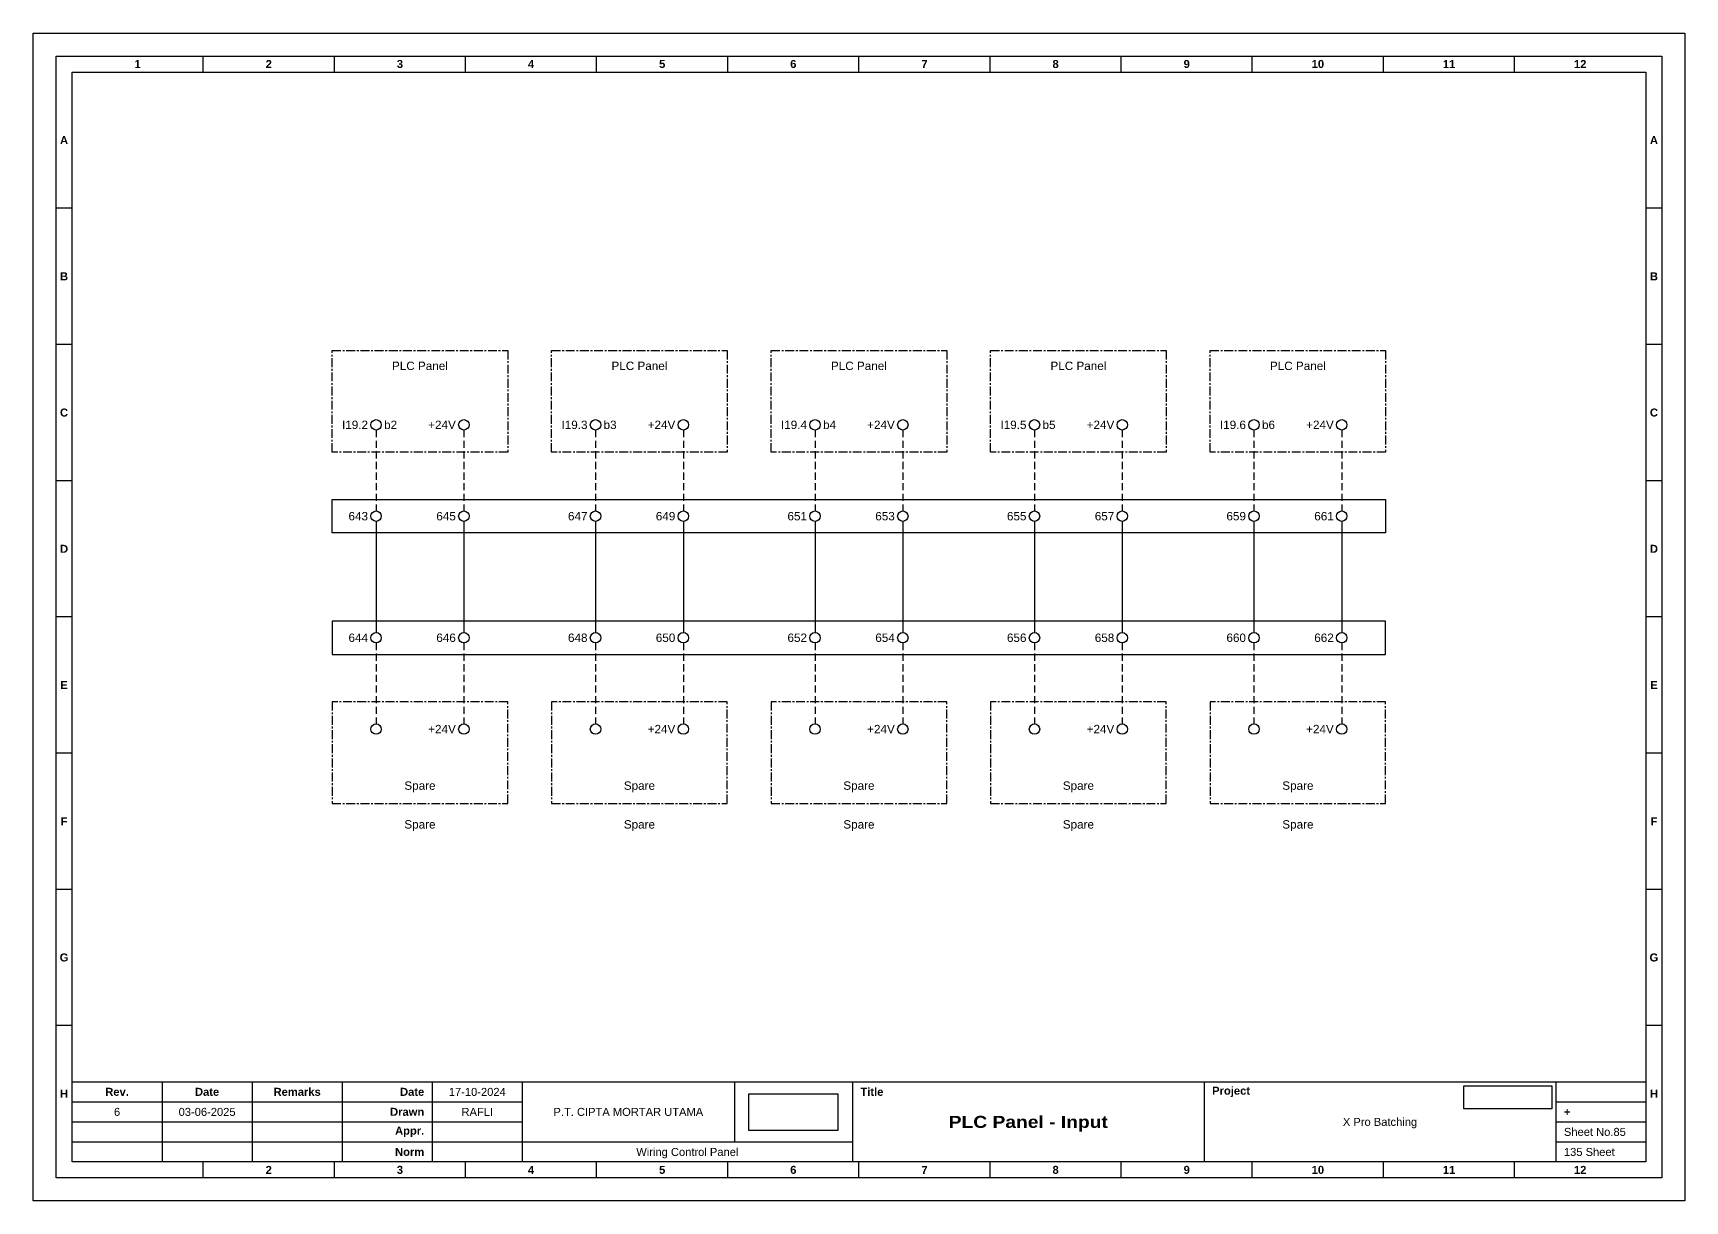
# Model space of a CAD drawing. Header units: millimetres. Extents: x 2277 to 9242, y 1004 to 1739.
# Drawn here: x 8595.2 to 8891.3, y 1266.6 to 1475.9 of the extents above; entities that cross this region are included whole.
import ezdxf
from ezdxf.enums import TextEntityAlignment as Align

# ---------------------------------------------------------------- set-up
doc = ezdxf.new("R2010")
doc.units = ezdxf.units.MM
doc.linetypes.add('CENTER', pattern=[50.8, 31.75, -6.35, 6.35, -6.35])
doc.linetypes.add('HIDDEN', pattern=[9.525, 6.35, -3.175])
doc.styles.add('Bold', font='ariblk.ttf', dxfattribs={"height": 25.4})
doc.styles.get("Standard").update_dxf_attribs({"font": 'arial.ttf'})
picture_1 = doc.add_image_def('image1.png', size_in_pixel=(2048, 847))
picture_2 = doc.add_image_def('image2.png', size_in_pixel=(2092, 542))

# ---------------------------------------------------------------- blocks, each defined once
blk = doc.blocks.new('KOP MU PROJECT')
at = {"color": 6, "ltscale": 50}
for p, q in [((27.74, 184.05), (27.74, 186.66)), ((49.13, 184.05), (49.13, 186.66)), ((70.51, 184.05), (70.51, 186.66)), ((91.89, 184.05), (91.89, 186.66)), ((113.27, 184.05), (113.27, 186.66)), ((134.66, 184.05), (134.66, 186.66)), ((156.04, 184.05), (156.04, 186.66)), ((177.42, 184.05), (177.42, 186.66)), ((198.8, 184.05), (198.8, 186.66)), ((220.19, 184.05), (220.19, 186.66)), ((241.57, 184.05), (241.57, 186.66)), ((6.36, 161.84), (3.75, 161.84)), ((265.59, 161.84), (262.98, 161.84)), ((6.36, 139.63), (3.75, 139.63)), ((265.59, 139.63), (262.98, 139.63)), ((6.36, 117.42), (3.75, 117.42)), ((265.59, 117.42), (262.98, 117.42)), ((6.36, 95.22), (3.75, 95.22)), ((265.59, 95.22), (262.98, 95.22)), ((6.36, 73.01), (3.75, 73.01)), ((265.59, 73.01), (262.98, 73.01)), ((6.36, 50.8), (3.75, 50.8)), ((265.59, 50.8), (262.98, 50.8)), ((6.36, 28.59), (3.75, 28.59)), ((265.59, 28.59), (262.98, 28.59)), ((27.74, 3.75), (27.74, 6.36)), ((49.13, 3.75), (49.13, 6.36)), ((70.51, 3.75), (70.51, 6.36)), ((91.89, 3.75), (91.89, 6.36)), ((113.27, 3.75), (113.27, 6.36)), ((134.66, 3.75), (134.66, 6.36)), ((156.04, 3.75), (156.04, 6.36)), ((177.42, 3.75), (177.42, 6.36)), ((198.8, 3.75), (198.8, 6.36)), ((220.19, 3.75), (220.19, 6.36)), ((241.57, 3.75), (241.57, 6.36))]:
    blk.add_line(p, q, dxfattribs=at)
at = {"ltscale": 50}
for p, q in [((6.36, 19.41), (262.98, 19.41)), ((21.04, 19.41), (21.04, 6.36)), ((35.72, 19.41), (35.72, 6.36)), ((50.41, 19.41), (50.41, 6.36)), ((65.09, 19.41), (65.09, 6.36)), ((79.77, 19.41), (79.77, 6.36)), ((114.35, 19.41), (114.35, 9.62)), ((133.6, 19.41), (133.6, 6.36)), ((190.95, 19.41), (190.95, 6.36)), ((248.3, 19.41), (248.3, 6.36)), ((6.36, 16.15), (79.77, 16.15)), ((248.3, 16.15), (262.98, 16.15)), ((6.36, 12.89), (79.77, 12.89)), ((248.3, 12.89), (262.98, 12.89)), ((6.36, 9.62), (133.6, 9.62)), ((248.3, 9.62), (262.98, 9.62))]:
    blk.add_line(p, q, dxfattribs=at)
at = {"color": 1, "ltscale": 50}
blk.add_lwpolyline([(269.34, 0), (0, 0), (0, 190.41), (269.34, 190.41)], close=True, dxfattribs=at)
at = {"color": 6, "ltscale": 50}
for points in [[(265.59, 3.75), (3.75, 3.75), (3.75, 186.66), (265.59, 186.66)], [(262.98, 6.36), (6.36, 6.36), (6.36, 184.05), (262.98, 184.05)]]:
    blk.add_lwpolyline(points, close=True, dxfattribs=at)
at = {"ltscale": 50, "char_height": 1.305, "attachment_point": 4}
for s, width, heights, insert in [('\\pxqc;{\\fArial|b1|i0|c0|p34;1}', 21.3825, [2.51], (6.36, 185.36)), ('\\pxqc;{\\fArial|b1|i0|c0|p34;2}', 21.3825, [2.51], (27.74, 185.36)), ('\\pxqc;{\\fArial|b1|i0|c0|p34;3}', 21.3825, [2.51], (49.13, 185.36)), ('\\pxqc;{\\fArial|b1|i0|c0|p34;4}', 21.3825, [2.51], (70.51, 185.36)), ('\\pxqc;{\\fArial|b1|i0|c0|p34;5}', 21.3825, [2.51], (91.89, 185.36)), ('\\pxqc;{\\fArial|b1|i0|c0|p34;6}', 21.3825, [2.51], (113.27, 185.36)), ('\\pxqc;{\\fArial|b1|i0|c0|p34;7}', 21.3825, [2.51], (134.66, 185.36)), ('\\pxqc;{\\fArial|b1|i0|c0|p34;8}', 21.3825, [2.51], (156.04, 185.36)), ('\\pxqc;{\\fArial|b1|i0|c0|p34;9}', 21.3825, [2.51], (177.42, 185.36)), ('\\pxqc;{\\fArial|b1|i0|c0|p34;10}', 21.3825, [2.51], (198.8, 185.36)), ('\\pxqc;{\\fArial|b1|i0|c0|p34;11}', 21.3825, [2.51], (220.19, 185.36)), ('\\pxqc;{\\fArial|b1|i0|c0|p34;12}', 21.3825, [2.51], (241.57, 185.36)), ('\\pxqc;{\\fArial|b1|i0|c0|p34;A}', 2.61, [2.51], (3.75, 172.95)), ('\\pxqc;{\\fArial|b1|i0|c0|p34;A}', 2.61, [2.51], (262.98, 172.95)), ('\\pxqc;{\\fArial|b1|i0|c0|p34;B}', 2.61, [2.51], (3.75, 150.74)), ('\\pxqc;{\\fArial|b1|i0|c0|p34;B}', 2.61, [2.51], (262.98, 150.74)), ('\\pxqc;{\\fArial|b1|i0|c0|p34;C}', 2.61, [2.51], (3.75, 128.53)), ('\\pxqc;{\\fArial|b1|i0|c0|p34;C}', 2.61, [2.51], (262.98, 128.53)), ('\\pxqc;{\\fArial|b1|i0|c0|p34;D}', 2.61, [2.51], (3.75, 106.32)), ('\\pxqc;{\\fArial|b1|i0|c0|p34;D}', 2.61, [2.51], (262.98, 106.32)), ('\\pxqc;{\\fArial|b1|i0|c0|p34;E}', 2.61, [2.51], (3.75, 84.11)), ('\\pxqc;{\\fArial|b1|i0|c0|p34;E}', 2.61, [2.51], (262.98, 84.11)), ('\\pxqc;{\\fArial|b1|i0|c0|p34;F}', 2.61, [2.51], (3.75, 61.9)), ('\\pxqc;{\\fArial|b1|i0|c0|p34;F}', 2.61, [2.51], (262.98, 61.9)), ('\\pxqc;{\\fArial|b1|i0|c0|p34;G}', 2.61, [2.51], (3.75, 39.69)), ('\\pxqc;{\\fArial|b1|i0|c0|p34;G}', 2.61, [2.51], (262.98, 39.69)), ('\\pxqc;{\\fArial|b1|i0|c0|p34;H}', 2.61, [2.51], (3.75, 17.47)), ('\\pxqc;{\\fArial|b1|i0|c0|p34;Rev.}', 14.6811, [2.88], (6.36, 17.78)), ('\\pxqc;{\\fArial|b1|i0|c0|p34;Date}', 14.6811, [2.88], (21.04, 17.78)), ('\\pxqc;{\\fArial|b1|i0|c0|p34;Remarks}', 14.6811, [2.88], (35.72, 17.78)), ('\\pxqr;{\\fArial|b1|i0|c0|p34;Date}', 13.3761, [2.88], (50.41, 17.78)), ('\\pxql;{\\fArial|b1|i0|c0|p34;Title}', 50.2419, [2.88], (134.9, 17.78)), ('\\pxql;{\\fArial|b1|i0|c0|p34;Project}', 50.2419, [2.88], (192.25, 17.78)), ('\\pxqc;{\\fArial|b1|i0|c0|p34;H}', 2.61, [2.51], (262.98, 17.47)), ('\\pxqr;{\\fArial|b1|i0|c0|p34;Drawn}', 13.3761, [2.88], (50.41, 14.52)), ('\\pxql;{\\fArial|b1|i0|c0|p34;+}', 14.6811, [2.88], (249.61, 14.52)), ('\\pxqr;{\\fArial|b1|i0|c0|p34;Appr.}', 13.3761, [2.88], (50.41, 11.26)), ('\\pxqr;{\\fArial|b1|i0|c0|p34;Norm}', 13.3761, [2.88], (50.41, 7.99)), ('\\pxqc;{\\fArial|b1|i0|c0|p34;2}', 21.3825, [2.51], (27.74, 5.06)), ('\\pxqc;{\\fArial|b1|i0|c0|p34;3}', 21.3825, [2.51], (49.13, 5.06)), ('\\pxqc;{\\fArial|b1|i0|c0|p34;4}', 21.3825, [2.51], (70.51, 5.06)), ('\\pxqc;{\\fArial|b1|i0|c0|p34;5}', 21.3825, [2.51], (91.89, 5.06)), ('\\pxqc;{\\fArial|b1|i0|c0|p34;6}', 21.3825, [2.51], (113.27, 5.06)), ('\\pxqc;{\\fArial|b1|i0|c0|p34;7}', 21.3825, [2.51], (134.66, 5.06)), ('\\pxqc;{\\fArial|b1|i0|c0|p34;8}', 21.3825, [2.51], (156.04, 5.06)), ('\\pxqc;{\\fArial|b1|i0|c0|p34;9}', 21.3825, [2.51], (177.42, 5.06)), ('\\pxqc;{\\fArial|b1|i0|c0|p34;10}', 21.3825, [2.51], (198.8, 5.06)), ('\\pxqc;{\\fArial|b1|i0|c0|p34;11}', 21.3825, [2.51], (220.19, 5.06)), ('\\pxqc;{\\fArial|b1|i0|c0|p34;12}', 21.3825, [2.51], (241.57, 5.06))]:
    blk.add_mtext_dynamic_manual_height_columns(s, width=width, gutter_width=0.0326, heights=heights, dxfattribs=dict(at, insert=insert))
at = {"ltscale": 50}
for tag, p in [('DATECREATED', (72.43, 17.78)), ('REV', (13.7, 14.52)), ('REVDATE', (28.38, 14.52)), ('REMARKS', (43.06, 14.52)), ('DRAWN', (72.43, 14.52)), ('COMPANY', (97.06, 14.52)), ('PROJECT', (219.62, 12.89)), ('APPR', (72.43, 11.26)), ('NORM', (72.43, 7.99)), ('DRAWINGCATEGORY', (106.68, 7.99)), ('DESCRIPTION', (162.27, 10.03))]:
    blk.add_attdef(tag, text='', height=1.3, dxfattribs=at).set_placement(p, align=Align.MIDDLE_CENTER)
at = {"ltscale": 50, "style": 'Bold'}
blk.add_attdef('TITLE', text='', height=1.96, dxfattribs=at).set_placement((162.27, 12.89), align=Align.MIDDLE_CENTER)
at = {"ltscale": 50}
for tag, p in [('SHEETNUMBER', (249.61, 11.26)), ('TOTALSHEET', (249.61, 7.99))]:
    blk.add_attdef(tag, text='', height=1.3, dxfattribs=at).set_placement(p, align=Align.MIDDLE_LEFT)
image = blk.add_image(picture_1, insert=(116.72, 11.48), size_in_units=(14.5, 6), dxfattribs=at)
image.dxf.flags = 15
image = blk.add_image(picture_2, insert=(233.29, 15.04), size_in_units=(14.36, 3.72), dxfattribs=at)
image.dxf.flags = 15

msp = doc.modelspace()

# ---------------------------------------------------------------- linework, layer by layer
at = {"linetype": 'HIDDEN', "ltscale": 0.2}
for p, q in [((8656.67, 1404.75), (8656.67, 1390.25)), ((8672.41, 1404.75), (8672.41, 1390.25)), ((8696.01, 1404.75), (8696.01, 1390.25)), ((8711.75, 1404.75), (8711.75, 1390.25)), ((8735.35, 1404.75), (8735.35, 1390.25)), ((8751.09, 1404.75), (8751.09, 1390.25)), ((8774.69, 1404.75), (8774.69, 1390.25)), ((8790.42, 1404.75), (8790.42, 1390.25)), ((8814.03, 1404.75), (8814.03, 1390.25)), ((8829.76, 1404.75), (8829.76, 1390.25)), ((8656.67, 1366.59), (8656.67, 1352.09)), ((8672.41, 1366.59), (8672.41, 1352.09)), ((8696.01, 1366.59), (8696.01, 1352.09)), ((8711.75, 1366.59), (8711.75, 1352.09)), ((8735.35, 1366.59), (8735.35, 1352.09)), ((8751.09, 1366.59), (8751.09, 1352.09)), ((8774.69, 1366.59), (8774.69, 1352.09)), ((8790.42, 1366.59), (8790.42, 1352.09)), ((8814.03, 1366.59), (8814.03, 1352.09)), ((8829.76, 1366.59), (8829.76, 1352.09))]:
    msp.add_line(p, q, dxfattribs=at)
at = {"ltscale": 0.2}
for p, q in [((8656.67, 1388.38), (8656.67, 1368.46)), ((8672.41, 1388.38), (8672.41, 1368.46)), ((8696.01, 1388.38), (8696.01, 1368.46)), ((8711.75, 1388.38), (8711.75, 1368.46)), ((8735.35, 1388.38), (8735.35, 1368.46)), ((8751.09, 1388.38), (8751.09, 1368.46)), ((8774.69, 1388.38), (8774.69, 1368.46)), ((8790.42, 1388.38), (8790.42, 1368.46)), ((8814.03, 1388.38), (8814.03, 1368.46)), ((8829.76, 1388.38), (8829.76, 1368.46))]:
    msp.add_line(p, q, dxfattribs=at)
at = {"linetype": 'CENTER', "ltscale": 0.05}
for points in [[(8648.8, 1419.01), (8680.28, 1419.01), (8680.28, 1400.79), (8648.8, 1400.79)], [(8688.14, 1419.01), (8719.61, 1419.01), (8719.61, 1400.79), (8688.14, 1400.79)], [(8727.48, 1419.01), (8758.95, 1419.01), (8758.95, 1400.79), (8727.48, 1400.79)], [(8766.82, 1419.01), (8798.29, 1419.01), (8798.29, 1400.79), (8766.82, 1400.79)], [(8806.16, 1419.01), (8837.63, 1419.01), (8837.63, 1400.79), (8806.16, 1400.79)], [(8648.8, 1337.83), (8680.28, 1337.83), (8680.28, 1356.05), (8648.8, 1356.05)], [(8688.14, 1337.83), (8719.61, 1337.83), (8719.61, 1356.05), (8688.14, 1356.05)], [(8727.48, 1337.83), (8758.95, 1337.83), (8758.95, 1356.05), (8727.48, 1356.05)], [(8766.82, 1337.83), (8798.29, 1337.83), (8798.29, 1356.05), (8766.82, 1356.05)], [(8806.16, 1337.83), (8837.63, 1337.83), (8837.63, 1356.05), (8806.16, 1356.05)]]:
    msp.add_lwpolyline(points, close=True, dxfattribs=at)
at = {"ltscale": 0.05}
for points in [[(8648.8, 1392.32), (8837.63, 1392.32), (8837.63, 1386.31), (8648.8, 1386.31)], [(8648.8, 1364.52), (8837.63, 1364.52), (8837.63, 1370.53), (8648.8, 1370.53)]]:
    msp.add_lwpolyline(points, close=True, dxfattribs=at)
for centre in [(8656.67, 1405.69), (8672.41, 1405.69), (8696.01, 1405.69), (8711.75, 1405.69), (8735.35, 1405.69), (8751.09, 1405.69), (8774.69, 1405.69), (8790.42, 1405.69), (8814.03, 1405.69), (8829.76, 1405.69), (8656.67, 1389.32), (8672.41, 1389.32), (8696.01, 1389.32), (8711.75, 1389.32), (8735.35, 1389.32), (8751.09, 1389.32), (8774.69, 1389.32), (8790.42, 1389.32), (8814.03, 1389.32), (8829.76, 1389.32), (8656.67, 1367.53), (8672.41, 1367.53), (8696.01, 1367.53), (8711.75, 1367.53), (8735.35, 1367.53), (8751.09, 1367.53), (8774.69, 1367.53), (8790.42, 1367.53), (8814.03, 1367.53), (8829.76, 1367.53), (8656.67, 1351.16), (8672.41, 1351.16), (8696.01, 1351.16), (8711.75, 1351.16), (8735.35, 1351.16), (8751.09, 1351.16), (8774.69, 1351.16), (8790.42, 1351.16), (8814.03, 1351.16), (8829.76, 1351.16)]:
    msp.add_circle(centre, 0.938)

# ---------------------------------------------------------------- block references
at = {"xscale": 1.099296583304004, "yscale": 1.099296583304004, "zscale": 1.099296583304004}
msp.add_blockref('KOP MU PROJECT', (8595.19, 1266.59), dxfattribs=at).add_auto_attribs({'TITLE': 'PLC Panel - Input', 'PROJECT': 'X Pro Batching', 'COMPANY': 'P.T. CIPTA MORTAR UTAMA', 'DRAWINGCATEGORY': 'Wiring Control Panel', 'DRAWN': 'RAFLI', 'DATECREATED': '17-10-2024', 'REVDATE': '03-06-2025', 'REV': '6', 'SHEETNUMBER': 'Sheet No.85', 'TOTALSHEET': '135 Sheet'})

# ---------------------------------------------------------------- texts
for s, p in [('PLC Panel', (8664.54, 1417.01)), ('PLC Panel', (8703.88, 1417.01)), ('PLC Panel', (8743.22, 1417.01)), ('PLC Panel', (8782.56, 1417.01)), ('PLC Panel', (8821.9, 1417.01)), ('Spare', (8664.54, 1334.83)), ('Spare', (8703.88, 1334.83)), ('Spare', (8743.22, 1334.83)), ('Spare', (8782.56, 1334.83)), ('Spare', (8821.9, 1334.83))]:
    msp.add_text(s, height=1.5).set_placement(p, align=Align.TOP_CENTER)
for s, p in [('I19.2', (8655.23, 1405.69)), ('+24V', (8670.97, 1405.69)), ('I19.3', (8694.57, 1405.69)), ('+24V', (8710.31, 1405.69)), ('I19.4', (8733.91, 1405.69)), ('+24V', (8749.65, 1405.69)), ('I19.5', (8773.25, 1405.69)), ('+24V', (8788.99, 1405.69)), ('I19.6', (8812.59, 1405.69)), ('+24V', (8828.33, 1405.69)), ('643', (8655.23, 1389.32)), ('645', (8670.97, 1389.32)), ('647', (8694.57, 1389.32)), ('649', (8710.31, 1389.32)), ('651', (8733.91, 1389.32)), ('653', (8749.65, 1389.32)), ('655', (8773.25, 1389.32)), ('657', (8788.99, 1389.32)), ('659', (8812.59, 1389.32)), ('661', (8828.33, 1389.32)), ('644', (8655.23, 1367.53)), ('646', (8670.97, 1367.53)), ('648', (8694.57, 1367.53)), ('650', (8710.31, 1367.53)), ('652', (8733.91, 1367.53)), ('654', (8749.65, 1367.53)), ('656', (8773.25, 1367.53)), ('658', (8788.99, 1367.53)), ('660', (8812.59, 1367.53)), ('662', (8828.33, 1367.53)), ('+24V', (8670.97, 1351.16)), ('+24V', (8710.31, 1351.16)), ('+24V', (8749.65, 1351.16)), ('+24V', (8788.99, 1351.16)), ('+24V', (8828.33, 1351.16))]:
    msp.add_text(s, height=1.5).set_placement(p, align=Align.MIDDLE_RIGHT)
for s, p in [('b2', (8658.11, 1405.69)), ('b3', (8697.45, 1405.69)), ('b4', (8736.79, 1405.69)), ('b5', (8776.13, 1405.69)), ('b6', (8815.47, 1405.69))]:
    msp.add_text(s, height=1.5).set_placement(p, align=Align.MIDDLE_LEFT)
for p in [(8664.54, 1339.83), (8703.88, 1339.83), (8743.22, 1339.83), (8782.56, 1339.83), (8821.9, 1339.83)]:
    msp.add_text('Spare', height=1.5).set_placement(p, align=Align.BOTTOM_CENTER)

doc.saveas('drawing.dxf')
